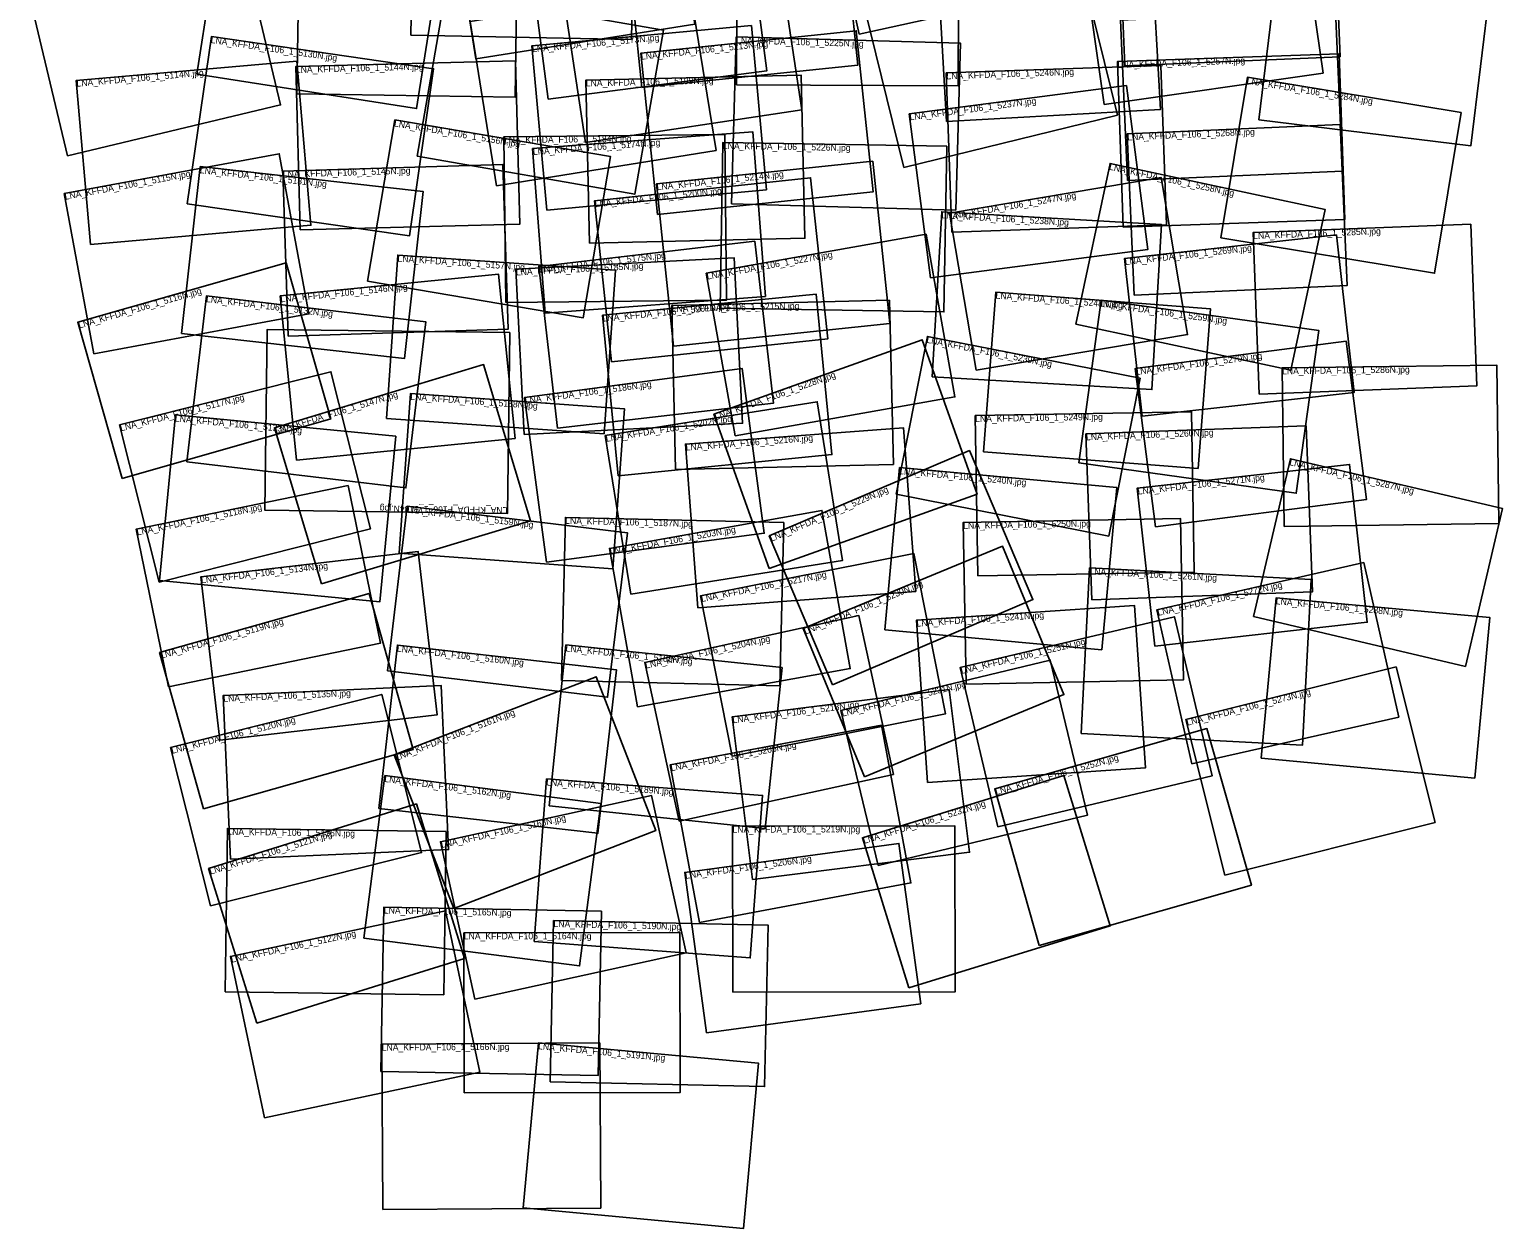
# Model space of a CAD drawing. Extents: x 668176 to 680301, y 268197 to 286977.
# Drawn here: x 668611 to 680063, y 268197 to 277517 of the extents above; entities that cross this region are included whole.
import ezdxf

# ---------------------------------------------------------------- set-up
doc = ezdxf.new("R2010")
doc.units = 0
doc.layers.add('Default', color=7, linetype='Continuous')

msp = doc.modelspace()

# ---------------------------------------------------------------- linework, layer by layer
at = {"layer": 'Default'}
for points in [[(675062, 277481), (674792, 278704), (676414, 279061), (676683, 277838)], [(671576, 277472), (671600, 278762), (673315, 278730), (673291, 277440)], [(672081, 277290), (671879, 278572), (673582, 278841), (673784, 277559)], [(677127, 277234), (677074, 278482), (678748, 278554), (678801, 277305)], [(669911, 277171), (670114, 278468), (671824, 278199), (671620, 276903)], [(672644, 276975), (672479, 278244), (674179, 278465), (674344, 277196)], [(673372, 277067), (673243, 278324), (674921, 278496), (675050, 277239)], [(676967, 276934), (676784, 278206), (678485, 278451), (678668, 277178)], [(674107, 277086), (674112, 278369), (675836, 278361), (675830, 277079)], [(670690, 277017), (670709, 278283), (672405, 278257), (672386, 276991)], [(668906, 276536), (668611, 277775), (670268, 278170), (670563, 276931)], [(672935, 276639), (672743, 277908), (674425, 278162), (674617, 276893)], [(675409, 276444), (675104, 277686), (676765, 278093), (677069, 276852)], [(675740, 276801), (675670, 278037), (677335, 278132), (677405, 276896)], [(678169, 276814), (678319, 278050), (679968, 277850), (679818, 276614)], [(672243, 276302), (672037, 277579), (673742, 277855), (673949, 276577)], [(671624, 276532), (671846, 277807), (673540, 277512), (673317, 276236)], [(677148, 276344), (677093, 277590), (678764, 277663), (678819, 276417)], [(672634, 276114), (672516, 277390), (674224, 277547), (674341, 276272)], [(673494, 276080), (673363, 277332), (675039, 277507), (675170, 276255)], [(669837, 276163), (670025, 277462), (671753, 277212), (671565, 275913)], [(674070, 276162), (674106, 277459), (675848, 277412), (675813, 276114)], [(669085, 275847), (668974, 277121), (670689, 277270), (670799, 275996)], [(670715, 275960), (670681, 277229), (672390, 277274), (672424, 276005)], [(677114, 275980), (677069, 277268), (678792, 277328), (678837, 276040)], [(672965, 275856), (672936, 277123), (674610, 277163), (674640, 275895)], [(675782, 275942), (675739, 277180), (677408, 277238), (677451, 276000)], [(675617, 275586), (675451, 276861), (677139, 277081), (677305, 275806)], [(677874, 275897), (678080, 277146), (679741, 276871), (679535, 275623)], [(671240, 275560), (671452, 276814), (673128, 276531), (672916, 275277)], [(672314, 275395), (672300, 276683), (674016, 276702), (674031, 275414)], [(672620, 275313), (672523, 276591), (674235, 276721), (674332, 275443)], [(677200, 275453), (677145, 276705), (678800, 276778), (678855, 275526)], [(673981, 275350), (674002, 276639), (675742, 276610), (675721, 275322)], [(669112, 274997), (668881, 276242), (670553, 276552), (670783, 275307)], [(670621, 275134), (670581, 276415), (672292, 276469), (672333, 275188)], [(673617, 275056), (673485, 276317), (675167, 276493), (675299, 275232)], [(676745, 275228), (677012, 276476), (678685, 276118), (678417, 274869)], [(669794, 275155), (669939, 276451), (671672, 276257), (671527, 274961)], [(673137, 274933), (673003, 276185), (674684, 276365), (674818, 275113)], [(675971, 274869), (675765, 276090), (677409, 276368), (677615, 275146)], [(675628, 274818), (675703, 276100), (677412, 276001), (677338, 274718)], [(674097, 274358), (673873, 275623), (675582, 275926), (675806, 274661)], [(677261, 274511), (677124, 275736), (678772, 275920), (678909, 274695)], [(678172, 274683), (678124, 275938), (679816, 276003), (679864, 274748)], [(672715, 274418), (672570, 275676), (674250, 275871), (674396, 274613)], [(669331, 274028), (668986, 275241), (670607, 275703), (670953, 274490)], [(671386, 274494), (671474, 275764), (673167, 275646), (673078, 274375)], [(672458, 274370), (672391, 275655), (674089, 275743), (674155, 274457)], [(670688, 274170), (670560, 275446), (672258, 275615), (672386, 274339)], [(669835, 274156), (669988, 275448), (671692, 275246), (671538, 273954)], [(673189, 274048), (673066, 275296), (674727, 275461), (674850, 274213)], [(676029, 274235), (676125, 275476), (677792, 275347), (677696, 274106)], [(673634, 274096), (673604, 275371), (675297, 275412), (675328, 274137)], [(676768, 274148), (676943, 275413), (678635, 275178), (678460, 273913)], [(672345, 275161), (672327, 273754), (670441, 273780), (670460, 275186)], [(674361, 273327), (673932, 274527), (675550, 275105), (675978, 273905)], [(675350, 273906), (675592, 275132), (677245, 274806), (677002, 273580)], [(677366, 273651), (677207, 274881), (678848, 275094), (679007, 273864)], [(670882, 273209), (670515, 274422), (672141, 274913), (672507, 273699)], [(672630, 273376), (672459, 274656), (674152, 274882), (674323, 273601)], [(678366, 273655), (678350, 274887), (680018, 274909), (680034, 273677)], [(669619, 273221), (669311, 274443), (670954, 274857), (671262, 273635)], [(671485, 273446), (671574, 274689), (673236, 274569), (673146, 273326)], [(669621, 273233), (669745, 274521), (671458, 274355), (671334, 273068)], [(673286, 273127), (673088, 274361), (674736, 274624), (674933, 273390)], [(675984, 273270), (675964, 274516), (677646, 274544), (677667, 273298)], [(673807, 273021), (673711, 274294), (675406, 274422), (675502, 273149)], [(676871, 273085), (676824, 274374), (678538, 274436), (678586, 273147)], [(674855, 272423), (674362, 273581), (675918, 274244), (676412, 273086)], [(678126, 272954), (678414, 274181), (680063, 273794), (679775, 272566)], [(675260, 272852), (675376, 274112), (677064, 273956), (676948, 272696)], [(677361, 272725), (677224, 273952), (678874, 274136), (679012, 272910)], [(669692, 272408), (669440, 273633), (671088, 273972), (671341, 272748)], [(671394, 272533), (671547, 273811), (673260, 273605), (673106, 272327)], [(672747, 272456), (672778, 273725), (674475, 273684), (674445, 272415)], [(673339, 272253), (673120, 273484), (674772, 273779), (674992, 272549)], [(675894, 272429), (675870, 273685), (677559, 273717), (677583, 272461)], [(675103, 271707), (674626, 272860), (676176, 273501), (676653, 272348)], [(670090, 271993), (669942, 273262), (671633, 273459), (671780, 272190)], [(674075, 271870), (673828, 273116), (675486, 273445), (675733, 272198)], [(676787, 272044), (676853, 273332), (678576, 273243), (678509, 271955)], [(677648, 271808), (677376, 273007), (678984, 273373), (679256, 272173)], [(669964, 271460), (669622, 272674), (671252, 273134), (671595, 271920)], [(675593, 271664), (675507, 272925), (677202, 273041), (677288, 271779)], [(678188, 271852), (678304, 273100), (679964, 272947), (679848, 271699)], [(673663, 271363), (673394, 272598), (675059, 272961), (675328, 271727)], [(676140, 271319), (675846, 272557), (677513, 272953), (677807, 271716)], [(671328, 271463), (671472, 272732), (673174, 272540), (673030, 271270)], [(672651, 271484), (672782, 272734), (674462, 272557), (674331, 271307)], [(675210, 271019), (674920, 272225), (676547, 272616), (676836, 271409)], [(671909, 270684), (671447, 271878), (673018, 272486), (673480, 271291)], [(677904, 270944), (677600, 272153), (679236, 272563), (679539, 271354)], [(670018, 270705), (669708, 271935), (671350, 272349), (671660, 271119)], [(670174, 271067), (670117, 272341), (671812, 272417), (671869, 271143)], [(674233, 270910), (674074, 272174), (675760, 272386), (675920, 271122)], [(673821, 270576), (673591, 271801), (675234, 272109), (675464, 270884)], [(676461, 270396), (676115, 271614), (677765, 272083), (678111, 270866)], [(671210, 270455), (671374, 271718), (673052, 271501), (672888, 270238)], [(672535, 270429), (672631, 271692), (674311, 271564), (674215, 270301)], [(675447, 270067), (675087, 271235), (676653, 271718), (677013, 270550)], [(672074, 269980), (671806, 271204), (673448, 271563), (673716, 270339)], [(670379, 269793), (670004, 270995), (671619, 271498), (671994, 270296)], [(674080, 270034), (674077, 271324), (675805, 271328), (675808, 270038)], [(670132, 270038), (670150, 271307), (671850, 271283), (671832, 270014)], [(673875, 269719), (673706, 270965), (675371, 271191), (675540, 269945)], [(670439, 269058), (670173, 270312), (671846, 270666), (672112, 269412)], [(671342, 269419), (671367, 270696), (673058, 270663), (673033, 269387)], [(672658, 269337), (672686, 270591), (674354, 270554), (674326, 269300)], [(671990, 269251), (671988, 270495), (673668, 270498), (673669, 269254)], [(671357, 268346), (671350, 269630), (673044, 269640), (673052, 268356)], [(672449, 268357), (672569, 269641), (674280, 269482), (674161, 268197)]]:
    msp.add_lwpolyline(points, close=True, dxfattribs=at)

# ---------------------------------------------------------------- texts
for s, rotation, p in [('LNA_KFFDA_F106_1_5130N.jpg', 351.751, (670018, 277413)), ('LNA_KFFDA_F106_1_5173N.jpg', 5.2572, (672521, 277340)), ('LNA_KFFDA_F106_1_5213N.jpg', 5.9661, (673368, 277282)), ('LNA_KFFDA_F106_1_5225N.jpg', 358.4352, (674104, 277409)), ('LNA_KFFDA_F106_1_5257N.jpg', 2.0128, (677071, 277218)), ('LNA_KFFDA_F106_1_5114N.jpg', 4.9674, (668979, 277072)), ('LNA_KFFDA_F106_1_5144N.jpg', 1.5156, (670683, 277179)), ('LNA_KFFDA_F106_1_5246N.jpg', 1.9861, (675741, 277130)), ('LNA_KFFDA_F106_1_5199N.jpg', 1.3456, (672937, 277074)), ('LNA_KFFDA_F106_1_5284N.jpg', 350.6097, (678072, 277096)), ('LNA_KFFDA_F106_1_5237N.jpg', 7.4371, (675457, 276811)), ('LNA_KFFDA_F106_1_5156N.jpg', 350.4095, (671443, 276765)), ('LNA_KFFDA_F106_1_5184N.jpg', 0.6413, (672300, 276633)), ('LNA_KFFDA_F106_1_5268N.jpg', 2.5184, (677147, 276655)), ('LNA_KFFDA_F106_1_5174N.jpg', 4.3514, (672527, 276541)), ('LNA_KFFDA_F106_1_5226N.jpg', 359.0513, (674002, 276589)), ('LNA_KFFDA_F106_1_5258N.jpg', 347.9081, (677002, 276428)), ('LNA_KFFDA_F106_1_5115N.jpg', 10.4929, (668890, 276193)), ('LNA_KFFDA_F106_1_5131N.jpg', 353.6104, (669934, 276401)), ('LNA_KFFDA_F106_1_5145N.jpg', 1.8163, (670582, 276365)), ('LNA_KFFDA_F106_1_5214N.jpg', 5.9699, (673490, 276267)), ('LNA_KFFDA_F106_1_5200N.jpg', 6.1022, (673009, 276135)), ('LNA_KFFDA_F106_1_5247N.jpg', 9.5764, (675773, 276041)), ('LNA_KFFDA_F106_1_5238N.jpg', 356.6699, (675700, 276050)), ('LNA_KFFDA_F106_1_5285N.jpg', 2.207, (678126, 275888)), ('LNA_KFFDA_F106_1_5175N.jpg', 6.6158, (672575, 275626)), ('LNA_KFFDA_F106_1_5227N.jpg', 10.0594, (673881, 275573)), ('LNA_KFFDA_F106_1_5269N.jpg', 6.3707, (677130, 275686)), ('LNA_KFFDA_F106_1_5157N.jpg', 356.0057, (671471, 275714)), ('LNA_KFFDA_F106_1_5185N.jpg', 2.9573, (672394, 275605)), ('LNA_KFFDA_F106_1_5116N.jpg', 15.9092, (668999, 275193)), ('LNA_KFFDA_F106_1_5132N.jpg', 353.2149, (669982, 275399)), ('LNA_KFFDA_F106_1_5146N.jpg', 5.6995, (670565, 275396)), ('LNA_KFFDA_F106_1_5248N.jpg', 355.5737, (676121, 275426)), ('LNA_KFFDA_F106_1_5201N.jpg', 5.6555, (673070, 275246)), ('LNA_KFFDA_F106_1_5215N.jpg', 1.3821, (673605, 275321)), ('LNA_KFFDA_F106_1_5259N.jpg', 352.11, (676936, 275363)), ('LNA_KFFDA_F106_1_5239N.jpg', 348.8226, (675582, 275083)), ('LNA_KFFDA_F106_1_5270N.jpg', 7.3988, (677213, 274831)), ('LNA_KFFDA_F106_1_5286N.jpg', 0.7641, (678350, 274837)), ('LNA_KFFDA_F106_1_5186N.jpg', 7.5901, (672466, 274607)), ('LNA_KFFDA_F106_1_5228N.jpg', 19.6714, (673949, 274480)), ('LNA_KFFDA_F106_1_5117N.jpg', 14.1541, (669323, 274394)), ('LNA_KFFDA_F106_1_5147N.jpg', 16.7917, (670530, 274374)), ('LNA_KFFDA_F106_1_5158N.jpg', 355.8674, (671571, 274639)), ('LNA_KFFDA_F106_1_5133N.jpg', 354.4821, (669740, 274471)), ('LNA_KFFDA_F106_1_5249N.jpg', 0.9594, (675964, 274466)), ('LNA_KFFDA_F106_1_5202N.jpg', 9.0851, (673096, 274312)), ('LNA_KFFDA_F106_1_5260N.jpg', 2.0905, (676826, 274324)), ('LNA_KFFDA_F106_1_5216N.jpg', 4.3217, (673715, 274244)), ('LNA_KFFDA_F106_1_5287N.jpg', 346.7884, (678403, 274132)), ('LNA_KFFDA_F106_1_5240N.jpg', 354.7335, (675371, 274062)), ('LNA_KFFDA_F106_1_5229N.jpg', 23.0698, (674381, 273535)), ('LNA_KFFDA_F106_1_5271N.jpg', 6.38, (677230, 273902)), ('LNA_KFFDA_F106_1_5104N.jpg', 179.2321, (672327, 273804)), ('LNA_KFFDA_F106_1_5118N.jpg', 11.6408, (669450, 273584)), ('LNA_KFFDA_F106_1_5159N.jpg', 353.1362, (671541, 273762)), ('LNA_KFFDA_F106_1_5187N.jpg', 358.6147, (672776, 273675)), ('LNA_KFFDA_F106_1_5203N.jpg', 10.1361, (673128, 273434)), ('LNA_KFFDA_F106_1_5250N.jpg', 1.0808, (675871, 273635)), ('LNA_KFFDA_F106_1_5134N.jpg', 6.6357, (669948, 273212)), ('LNA_KFFDA_F106_1_5217N.jpg', 11.1972, (673838, 273067)), ('LNA_KFFDA_F106_1_5261N.jpg', 357.0361, (676851, 273282)), ('LNA_KFFDA_F106_1_5230N.jpg', 22.4863, (674645, 272813)), ('LNA_KFFDA_F106_1_5272N.jpg', 12.7922, (677387, 272959)), ('LNA_KFFDA_F106_1_5288N.jpg', 354.7181, (678299, 273050)), ('LNA_KFFDA_F106_1_5119N.jpg', 15.7523, (669635, 272626)), ('LNA_KFFDA_F106_1_5241N.jpg', 3.8894, (675510, 272875)), ('LNA_KFFDA_F106_1_5160N.jpg', 353.5586, (671466, 272682)), ('LNA_KFFDA_F106_1_5188N.jpg', 353.9892, (672777, 272684)), ('LNA_KFFDA_F106_1_5204N.jpg', 12.2975, (673404, 272549)), ('LNA_KFFDA_F106_1_5251N.jpg', 13.3741, (675858, 272508)), ('LNA_KFFDA_F106_1_5135N.jpg', 2.5581, (670119, 272291)), ('LNA_KFFDA_F106_1_5231N.jpg', 13.5081, (674932, 272176)), ('LNA_KFFDA_F106_1_5273N.jpg', 14.0789, (677613, 272105)), ('LNA_KFFDA_F106_1_5218N.jpg', 7.1768, (674080, 272124)), ('LNA_KFFDA_F106_1_5120N.jpg', 14.143, (669721, 271887)), ('LNA_KFFDA_F106_1_5161N.jpg', 21.1365, (671465, 271832)), ('LNA_KFFDA_F106_1_5205N.jpg', 10.6159, (673601, 271752)), ('LNA_KFFDA_F106_1_5252N.jpg', 15.8831, (676128, 271566)), ('LNA_KFFDA_F106_1_5162N.jpg', 352.6093, (671368, 271669)), ('LNA_KFFDA_F106_1_5189N.jpg', 355.6525, (672627, 271642)), ('LNA_KFFDA_F106_1_5232N.jpg', 17.1417, (675101, 271187)), ('LNA_KFFDA_F106_1_5163N.jpg', 12.3413, (671816, 271155)), ('LNA_KFFDA_F106_1_5219N.jpg', 0.1383, (674077, 271274)), ('LNA_KFFDA_F106_1_5121N.jpg', 17.3098, (670019, 270948)), ('LNA_KFFDA_F106_1_5136N.jpg', 359.2001, (670149, 271257)), ('LNA_KFFDA_F106_1_5206N.jpg', 7.7321, (673712, 270915)), ('LNA_KFFDA_F106_1_5165N.jpg', 358.9014, (671366, 270646)), ('LNA_KFFDA_F106_1_5190N.jpg', 358.7302, (672685, 270541)), ('LNA_KFFDA_F106_1_5122N.jpg', 11.9635, (670183, 270263)), ('LNA_KFFDA_F106_1_5164N.jpg', 0.0741, (671988, 270445)), ('LNA_KFFDA_F106_1_5166N.jpg', 0.3292, (671350, 269580)), ('LNA_KFFDA_F106_1_5191N.jpg', 354.6765, (672564, 269591))]:
    msp.add_text(s, height=50, rotation=rotation, dxfattribs=at).set_placement(p)

doc.saveas('drawing.dxf')
